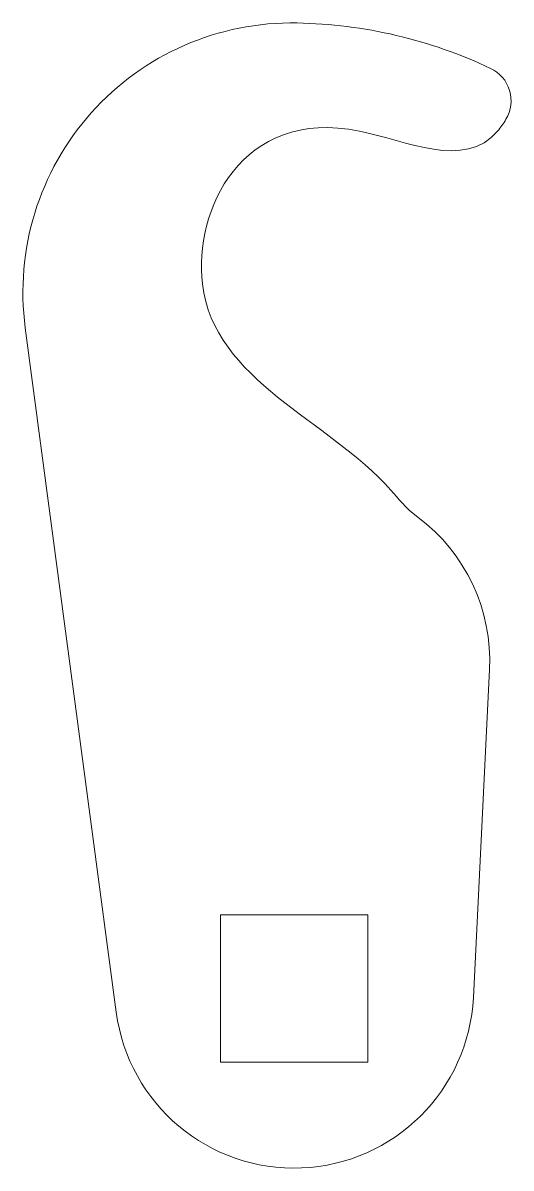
# Model space of a CAD drawing. Header units: millimetres. Extents: x -15.1 to 12.1, y -10 to 53.8.
import ezdxf

# ---------------------------------------------------------------- set-up
doc = ezdxf.new("R2010")
doc.units = ezdxf.units.MM

msp = doc.modelspace()

# ---------------------------------------------------------------- linework, layer by layer
at = {"color": 7, "linetype": 'Continuous', "lineweight": 15}
for p, q in [((-14.985, 36.817), (-9.913, -1.319)), ((9.988, -0.493), (10.889, 17.767)), ((-4.1, 4.1), (-4.1, -4.1)), ((4.1, 4.1), (-4.1, 4.1)), ((4.1, -4.1), (4.1, 4.1)), ((-4.1, -4.1), (4.1, -4.1))]:
    msp.add_line(p, q, dxfattribs=at)
for centre, radius, start, end in [((-0.116, 38.795), 15, 88.94103, 187.57697), ((-0.326, 27.444), 26.352, 64.66909, 88.94103), ((10.093, 49.455), 2, 329.00395, 64.66909), ((7.521, 51), 5, 319.71718, 329.00395), ((0.902, 18.26), 10, 357.17331, 53.19556), ((0, 0), 10, 187.57697, 357.17331)]:
    msp.add_arc(centre, radius, start, end, dxfattribs=at)
msp.add_open_spline([(6.892, 26.267), (6.185, 26.797), (2.653, 31.463), (-9.131, 35.369), (-1.958, 51.406), (9.493, 45.593), (11.335, 47.767)], degree=3, knots=[0.1677132, 0.1677132, 0.1677132, 0.1677132, 0.2010228, 0.4795293, 0.6846242, 0.765625, 0.765625, 0.765625, 0.765625], dxfattribs=at)

doc.saveas('drawing.dxf')
